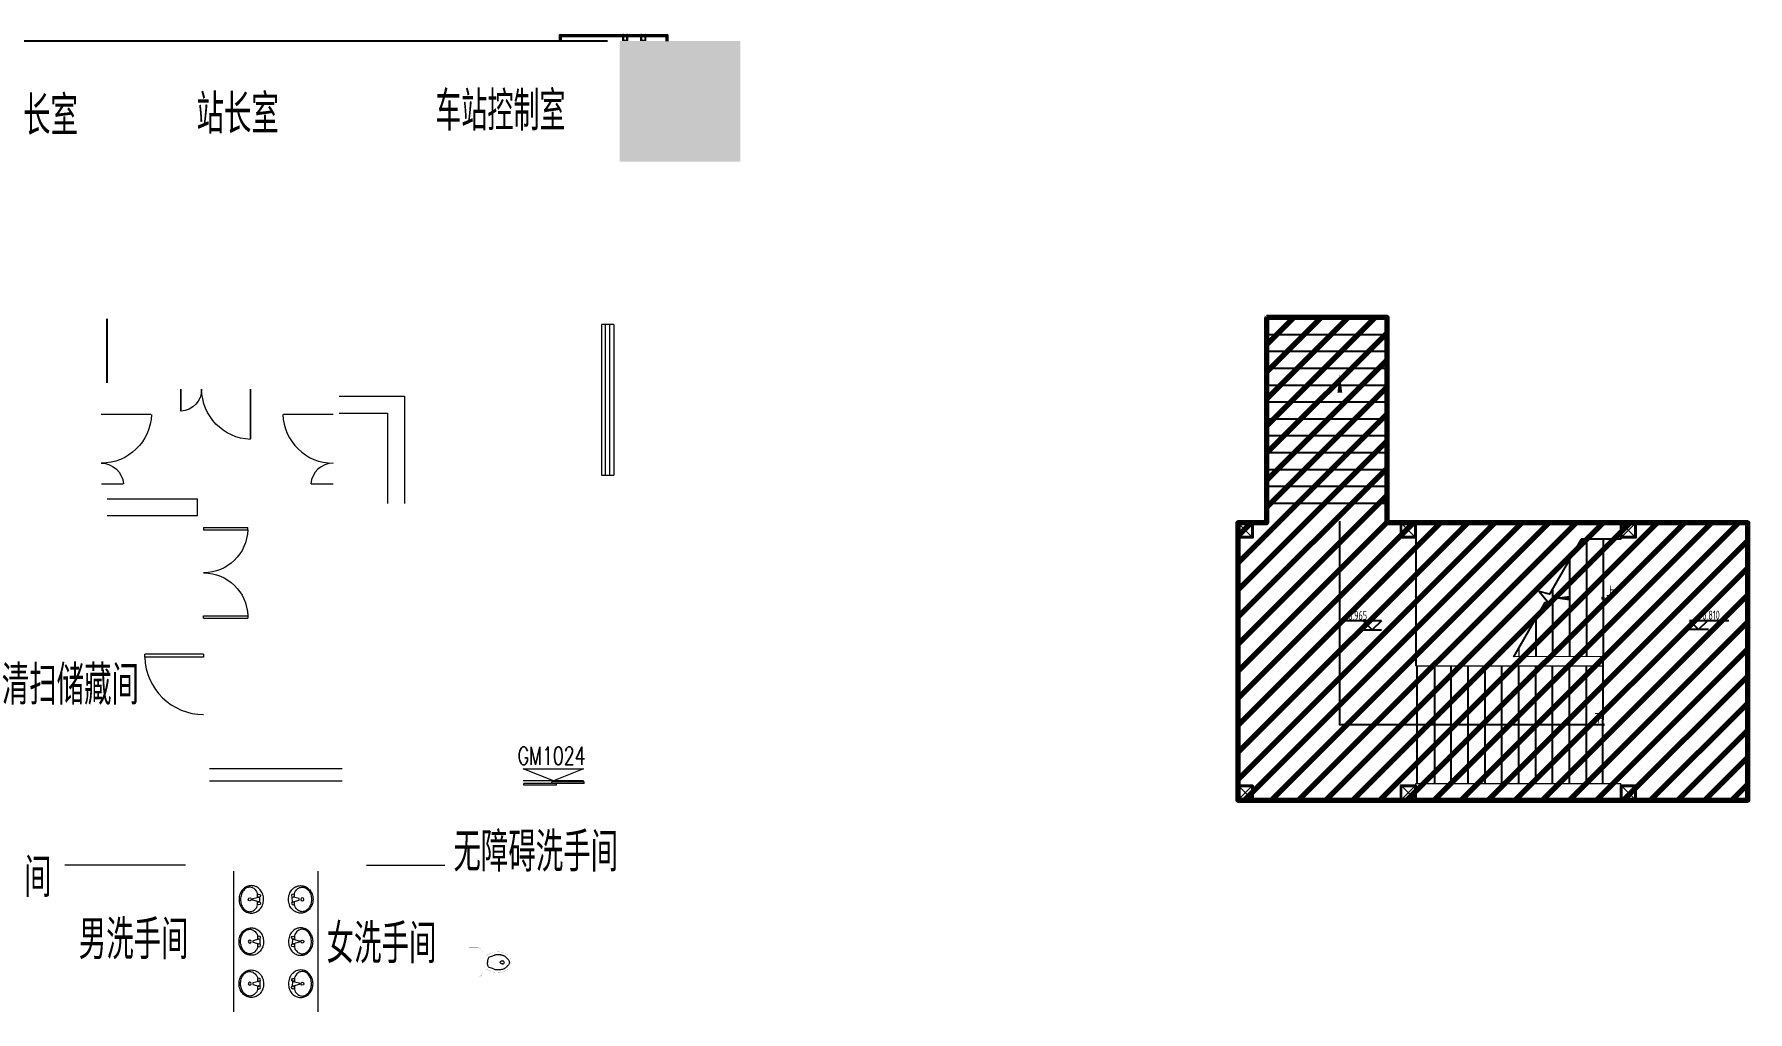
# Model space of a CAD drawing. Header units: millimetres. Extents: x 395197 to 699875, y 745 to 708816.
# Drawn here: x 479345 to 507758, y 499254 to 515467 of the extents above; entities that cross this region are included whole.
import ezdxf

# ---------------------------------------------------------------- set-up
doc = ezdxf.new("R2010")
doc.units = ezdxf.units.MM
doc.linetypes.add('DOTE', pattern=[2.42, 2, -0.2, 0.02, -0.2])
doc.layers.get('Defpoints').update_dxf_attribs({"lineweight": 9})
for name, color, linetype in [('0-修改新增', 2, 'Continuous'), ('0S-COLS-LINE', 90, 'Continuous'), ('0S-SBEAM-LINE', 2, 'Continuous'), ('0S-STRS-LINE', 2, 'Continuous'), ('0S-STRS-TEXT', 4, 'Continuous')]:
    doc.layers.add(name, color=color, linetype=linetype)
for name, color, linetype, lineweight in [('0-导向定位-悬挂', 30, 'Continuous', 9), ('A-EQPM', 55, 'Continuous', 9), ('A-HATCH', 8, 'Continuous', 9), ('A-STRS', 50, 'Continuous', 9), ('C-NAME', 13, 'Continuous', 9), ('KbhRt主线_右线xl', 3, 'DOTE', 70), ('建-柱-平面-混凝土柱', 6, 'Continuous', 9), ('建-楼梯', 50, 'Continuous', 9), ('建-窗扇', 252, 'Continuous', 9), ('建-符号-门编号', 13, 'Continuous', 9)]:
    doc.layers.add(name, color=color, linetype=linetype, lineweight=lineweight)
doc.styles.add('_TCH_WINDOW', font='SIMPLEX', dxfattribs={"bigfont": 'GBCBIG'})
doc.styles.add('ECADI', font='hzs.shx', dxfattribs={"width": 0.7, "bigfont": 'hztxt.shx'})
doc.styles.get("Standard").update_dxf_attribs({"font": 'arial.ttf'})
doc.styles.add('XD2008', font='xd-hzs.shx', dxfattribs={"width": 0.7, "bigfont": 'xd-hztxt.shx'})

# ---------------------------------------------------------------- blocks, each defined once
blk = doc.blocks.new('$DorLib2D$00000001')
for p, q in [((0.45, 0.975), (0.5, 0.975)), ((0.45, 0), (0.45, 0.975)), ((0.5, 0), (0.5, 0.975)), ((0.5, 0), (0.45, 0))]:
    blk.add_line(p, q)
at = {"lineweight": 13}
blk.add_arc((0.475, 0), 0.975, 91.4693, 180, dxfattribs=at)
blk = doc.blocks.new('$DorLib2D$00000002')
for p, q in [((-0.5, 0), (-0.5, 0.4875)), ((-0.475, 0.4875), (-0.5, 0.4875)), ((-0.475, 0), (-0.475, 0.4875)), ((0.475, 0), (0.475, 0.4875)), ((0.475, 0.4875), (0.5, 0.4875)), ((0.5, 0), (0.5, 0.4875)), ((-0.5, 0), (-0.475, 0)), ((0.5, 0), (0.475, 0))]:
    blk.add_line(p, q)
at = {"lineweight": 13}
for centre, start, end in [((-0.4875, 0), 0, 88.53072), ((0.4875, 0), 91.46928, 180)]:
    blk.add_arc(centre, 0.4875, start, end, dxfattribs=at)
blk = doc.blocks.new('$DORLIB2D$00000025')
at = {"const_width": 0.02}
for points in [[(0.481, -0.001), (0.481, 0.691)], [(-0.481, 0.001), (-0.481, 0.308)]]:
    blk.add_lwpolyline(points, dxfattribs=at)
for centre, radius, start, end in [((0.505, -0.002), 0.699, 91.9397, 179.7238), ((-0.501, 0.003), 0.307, 359.7899, 85.7508)]:
    blk.add_arc(centre, radius, start, end)
blk = doc.blocks.new('_FZH')
blk.add_solid([(-0.5, -0.5), (0.5, -0.5), (-0.5, 0.5), (0.5, 0.5)])
blk = doc.blocks.new('$WINLIB2D$00000001')
for p, q in [((-0.5, 0.5), (0.5, 0.5)), ((-0.5, 0.5), (-0.5, -0.5)), ((0.5, -0.5), (0.5, 0.5)), ((0.5, 0.167), (-0.5, 0.167)), ((0.5, -0.167), (-0.5, -0.167)), ((-0.5, -0.5), (0.5, -0.5))]:
    blk.add_line(p, q)
blk = doc.blocks.new('A$C936a8ce2')
at = {"layer": '0S-STRS-TEXT', "color": 1}
for p, q in [((150, 150), (-503, 150)), ((-165, 0), (152, 0)), ((0, 0), (-150, 150)), ((150, 150), (0, 0))]:
    blk.add_line(p, q, dxfattribs=at)
at = {"layer": '0S-STRS-TEXT', "color": 4, "style": 'XD2008', "width": 0.7}
blk.add_text('6.965', height=150, dxfattribs=at).set_placement((-399, 163))
blk = doc.blocks.new('A$Ca33e71df')
at = {"layer": '0S-STRS-TEXT', "color": 1}
for p, q in [((159, 0), (-159, 0)), ((-156, 150), (497, 150)), ((-156, 150), (-6, 0)), ((-6, 0), (144, 150))]:
    blk.add_line(p, q, dxfattribs=at)
at = {"layer": '0S-STRS-TEXT', "color": 4, "style": 'XD2008', "width": 0.7}
blk.add_text('8.810', height=150, dxfattribs=at).set_placement((54, 163))
blk = doc.blocks.new('GZ-300')
at = {"layer": '0S-COLS-LINE'}
for points in [[(125, -125), (125, 125), (-125, 125), (-125, -125)], [(109, -109), (109, 109), (-109, 109), (-109, -109)]]:
    blk.add_lwpolyline(points, close=True, dxfattribs=at)
at = {"layer": 'Defpoints', "color": 230}
for p, q in [((125, 125), (-125, -125)), ((-125, 125), (125, -125))]:
    blk.add_line(p, q, dxfattribs=at)
blk = doc.blocks.new('daddsasaddd')
at = {"layer": '0S-STRS-LINE'}
for p, q in [((-143966, -127306), (-141966, -127306)), ((-143966, -127586), (-141966, -127586)), ((-143966, -127866), (-141966, -127866)), ((-143966, -128146), (-141966, -128146)), ((-143966, -128426), (-141966, -128426)), ((-143966, -128706), (-141966, -128706)), ((-143966, -128986), (-141966, -128986)), ((-143966, -129266), (-141966, -129266)), ((-143966, -129546), (-141966, -129546)), ((-143966, -129826), (-141966, -129826)), ((-143966, -130106), (-141966, -130106)), ((-138091, -130681), (-138091, -130703)), ((-138091, -130703), (-138746, -130703)), ((-138661, -130703), (-138661, -132653)), ((-138381, -130703), (-138381, -132653)), ((-138941, -131051), (-138941, -132653)), ((-139221, -131536), (-139221, -132653)), ((-139501, -132021), (-139501, -132653)), ((-138386, -134756), (-138381, -132648)), ((-141466, -134756), (-141466, -132806)), ((-141181, -132806), (-141181, -134756)), ((-140901, -134756), (-140901, -132806)), ((-140621, -134756), (-140621, -132806)), ((-140341, -134756), (-140341, -132806)), ((-140061, -134756), (-140061, -132806)), ((-139781, -134756), (-139781, -132806)), ((-139501, -134756), (-139501, -132806)), ((-139221, -134756), (-139221, -132806)), ((-138941, -134756), (-138941, -132806)), ((-138661, -134756), (-138661, -132806))]:
    blk.add_line(p, q, dxfattribs=at)
at = {"layer": '0S-STRS-LINE', "color": 6}
blk.add_line((-141491, -130681), (-141491, -132806), dxfattribs=at)
for points in [[(-144441, -135031), (-144441, -130431), (-143966, -130431)], [(-141966, -130431), (-135986, -130431), (-135986, -135031), (-144441, -135031)]]:
    blk.add_lwpolyline(points, dxfattribs=at)
at = {"layer": '0S-STRS-LINE', "color": 1}
blk.add_lwpolyline([(-138746, -130703), (-139272, -131614), (-139444, -131568), (-139271, -131774), (-139351, -131752), (-139872, -132653)], dxfattribs=at)
at = {"layer": '0S-STRS-TEXT', "linetype": 'Continuous'}
for points in [[(-142750, -130406, 0, 0, 0), (-142750, -127972, 0, 80, 0), (-142750, -128272, 0, 0, 0)], [(-138386, -131681, 0, 0, 0), (-139231, -131681, 0, 80, 0), (-138931, -131681, 0, 0, 0)]]:
    blk.add_lwpolyline(points, format="xyseb", dxfattribs=at)
blk.add_lwpolyline([(-138386, -133781), (-142750, -133781), (-142750, -130406)], dxfattribs=at)
at = {"layer": '0S-STRS-TEXT', "linetype": 'Continuous', "const_width": 30}
for points in [[(-138401, -131681, -1), (-138371, -131681, -1)], [(-138401, -133781, -1), (-138371, -133781, -1)]]:
    blk.add_lwpolyline(points, format="xyb", close=True, dxfattribs=at)
at = {"layer": 'A-STRS'}
for p, q in [((-143966, -127026), (-141966, -127026)), ((-141966, -127026), (-141966, -128791)), ((-141966, -127026), (-141966, -130436)), ((-138386, -132648), (-139876, -132656)), ((-138381, -132648), (-139876, -132656)), ((-139781, -132506), (-139781, -132653)), ((-141491, -132806), (-138386, -132806)), ((-141191, -132806), (-138386, -132806)), ((-141491, -134756), (-138091, -134756)), ((-141491, -134781), (-141491, -134756)), ((-138091, -134781), (-138091, -134756))]:
    blk.add_line(p, q, dxfattribs=at)
blk.add_lwpolyline([(-143966, -130427), (-143966, -127026)], dxfattribs=at)
at = {"layer": '0S-COLS-LINE', "xscale": -1, "rotation": 180}
for p in [(-144316, -130556), (-141616, -130556), (-137966, -130556), (-144316, -134906), (-141616, -134906), (-137966, -134906)]:
    blk.add_blockref('GZ-300', p, dxfattribs=at)
at = {"layer": '0S-STRS-TEXT'}
for name, p, rotation in [('A$C936a8ce2', (-142211, -132205), 359.9999835379785), ('A$Ca33e71df', (-136794, -132200), 1.64620239093e-05)]:
    blk.add_blockref(name, p, dxfattribs=dict(at, rotation=rotation))
at = {"layer": '0S-STRS-TEXT', "linetype": 'Continuous', "style": 'XD2008', "width": 0.7}
for s, p in [('上', (-138330, -131653)), ('下', (-138524, -133756))]:
    blk.add_text(s, height=150, dxfattribs=at).set_placement(p)
blk = doc.blocks.new('A$C6385187F')
at = {"linetype": 'ByBlock'}
for p, q in [((136, 102), (196, 102)), ((190, 76), (216, 178)), ((190, 64), (266, 63)), ((216, 178), (241, 178)), ((241, 178), (266, 76)), ((260, 101), (320, 101))]:
    blk.add_line(p, q, dxfattribs=at)
for centre in [(164, 77), (229, 229), (291, 76)]:
    blk.add_circle(centre, 25.4, dxfattribs=at)
for centre, radius, start, end in [((204, 193), 207, 131.2456, 154.627), ((141, 229), 116, 150.7008, 179.612), ((183, 206), 164, 126.4819, 150.7008), ((219, 176), 229, 109.8252, 131.2456), ((210, 169), 210, 106.87, 126.4819), ((228, 150), 257, 89.612, 109.8252), ((228, 111), 270, 89.612, 106.87), ((228, 150), 257, 69.3989, 89.612), ((228, 111), 270, 72.3541, 89.612), ((246, 169), 210, 52.7421, 72.3541), ((238, 176), 229, 47.9785, 69.3988), ((274, 205), 164, 28.5232, 52.7421), ((253, 192), 207, 24.5971, 47.9785), ((181, 204), 181, 154.627, 179.612), ((181, 204), 181, 179.612, 204.5971), ((204, 214), 207, 204.5971, 227.9785), ((141, 229), 116, 179.612, 208.5232), ((184, 252), 164, 208.5232, 237.3522), ((219, 231), 229, 227.9785, 249.3988), ((136, 178), 76.2, 237.3522, 269.612), ((229, 257), 257, 249.3989, 269.612), ((229, 257), 257, 269.612, 289.8252), ((238, 230), 229, 289.8252, 311.2456), ((321, 177), 76.2, 269.612, 303.5165), ((247, 288), 210, 303.5165, 306.4819), ((274, 252), 164, 306.4819, 330.7008), ((253, 214), 207, 311.2456, 334.627), ((316, 228), 116, 330.7008, 359.612), ((316, 228), 116, 359.612, 28.5232), ((276, 203), 181, 334.627, 359.612), ((276, 203), 181, 359.612, 24.5971)]:
    blk.add_arc(centre, radius, start, end, dxfattribs=at)
blk = doc.blocks.new('M_E13')
for p, q in [((-572, 18), (-536, 18)), ((-572, 18), (-572, 18)), ((-536, -22), (-572, -21))]:
    blk.add_line(p, q)
at = {"const_width": 1.5}
for points in [[(-715, 0, -0.037932), (-709, 28, -0.057502), (-702, 46, -0.011128), (-686, 72, -0.047419), (-682, 78, -0.013557), (-669, 92, -0.010422), (-651, 109, -0.006492), (-632, 126, -0.010986), (-621, 135, -0.031118), (-607, 144, -0.031821), (-592, 152, -0.025304), (-572, 159, -0.028493), (-555, 164), (-520, 171), (-500, 175, -0.104917), (-492, 175, 0.047512), (-474, 173, 0.018859), (-460, 173, -0.025251), (-449, 173, -0.024361), (-434, 171, -0.018727), (-416, 168, -0.011084), (-401, 164, -0.017664), (-391, 161, -0.012553), (-375, 154, -0.012341), (-358, 147), (-320, 128, -0.005054), (-308, 122, -0.002567), (-285, 110)], [(-715, 0, 0.037932), (-709, -28, 0.057502), (-702, -46, 0.011128), (-686, -72, 0.047419), (-682, -78, 0.013557), (-669, -92, 0.010422), (-651, -109, 0.006492), (-632, -126, 0.010986), (-621, -135, 0.031118), (-607, -144, 0.031821), (-592, -152, 0.025304), (-572, -159, 0.028493), (-555, -164), (-520, -171), (-500, -175, 0.104917), (-492, -175, -0.047512), (-474, -173, -0.018859), (-460, -173, 0.025251), (-449, -173, 0.024361), (-434, -171, 0.018727), (-416, -168, 0.011084), (-401, -164, 0.017664), (-391, -161, 0.012553), (-375, -154, 0.012341), (-358, -147), (-320, -128, 0.005054), (-308, -122, 0.002567), (-285, -110)], [(-155, 240, 0.414214), (-220, 175, 0.414214)], [(-220, -175, 0.414214), (-155, -240, 0.414214)]]:
    blk.add_lwpolyline(points, format="xyb", dxfattribs=at)
for points in [[(-672, -1, -0.054114), (-666, 25, -0.08891), (-658, 39, -0.006714), (-643, 55, -0.014531), (-636, 63, -0.010713), (-618, 80, -0.017575), (-606, 90, -0.037222), (-591, 100, -0.034599), (-573, 109, -0.02298), (-556, 115, -0.023613), (-539, 119, -0.014842), (-522, 122, -0.012533), (-502, 125, -0.021838), (-477, 126, -0.029407), (-459, 125, -0.029465), (-436, 121, -0.031881), (-416, 114), (-371, 97), (-337, 83, -0.135973), (-324, 73, -0.099517), (-314, 52, -0.016651), (-311, 40, -0.010977), (-308, 20, -0.015331), (-308, 12, -0.010106), (-307, -1)], [(-672, -1, 0.054114), (-666, -26, 0.08891), (-658, -40, 0.006714), (-643, -57, 0.014531), (-636, -64, 0.010713), (-618, -82, 0.017575), (-606, -92, 0.037222), (-591, -102, 0.034599), (-573, -111, 0.02298), (-556, -117, 0.023613), (-539, -121, 0.014842), (-522, -124, 0.012533), (-502, -126, 0.021838), (-477, -127, 0.029407), (-459, -126, 0.029465), (-436, -122, 0.031881), (-416, -116), (-371, -99), (-337, -85, 0.135973), (-324, -75, 0.099517), (-314, -54, 0.016651), (-311, -41, 0.010977), (-308, -21, 0.015331), (-308, -13, 0.010106), (-307, -1)]]:
    blk.add_lwpolyline(points, format="xyb")
for points in [[(-220, 110), (-285, 110)], [(-220, 175), (-220, -175)], [(0, 240), (-155, 240)], [(0, -240), (0, 240)], [(-285, -110), (-220, -110)], [(-155, -240), (0, -240)]]:
    blk.add_lwpolyline(points, dxfattribs=at)
for centre, radius, start, end in [((-549, -3), 33.2, 100.0495, 259.9505), ((-536, -2), 20, 270, 90)]:
    blk.add_arc(centre, radius, start, end)
at = {"width": 0.8, "flags": 9}
for tag in ['XSIZE', 'YSIZE']:
    blk.add_attdef(tag, (0, 0), '', height=0.5, dxfattribs=at)

msp = doc.modelspace()

# ---------------------------------------------------------------- hatches: boundary and pattern name
at = {"layer": 'KbhRt主线_右线xl', "linetype": 'ByBlock'}
h = msp.add_hatch(dxfattribs=at)
h.set_pattern_fill('ANSI31', color=8, scale=200, angle=15.6114, style=0)
h.set_pattern_definition([(45, (499915.53, 500572.37), (-224.5064, 224.5064), [])])
h.paths.add_polyline_path([(499778, 510769), (499778, 507364), (499303, 507364), (499303, 502764), (507758, 502764), (507758, 507364), (501778, 507364), (501778, 510769)])

# ---------------------------------------------------------------- linework, layer by layer
at = {"elevation": 0}
msp.add_lwpolyline([(488853, 515354), (460053, 515354)], dxfattribs=at)
at = {"ltscale": 50, "elevation": 0}
msp.add_lwpolyline([(480553, 509684), (480553, 510746)], dxfattribs=at)
at = {"layer": '0-修改新增', "color": 3, "linetype": 'ByBlock', "elevation": 0}
for points in [[(489853, 515354), (489853, 515454), (488053, 515454), (488053, 515354)], [(489828, 515354), (489828, 515429), (488078, 515429), (488078, 515354)]]:
    msp.add_lwpolyline(points, dxfattribs=at)
at = {"layer": '0-导向定位-悬挂', "color": 3, "linetype": 'ByBlock', "elevation": 0}
for points in [[(489103, 515355), (489103, 515467), (489113, 515467), (489113, 515367), (489173, 515366), (489173, 515466), (489183, 515466), (489183, 515355)], [(489403, 515355), (489403, 515466), (489413, 515466), (489413, 515366), (489473, 515366), (489473, 515466), (489483, 515466), (489483, 515355)]]:
    msp.add_lwpolyline(points, dxfattribs=at)
at = {"layer": 'A-EQPM', "color": 252}
for p, q in [((482653, 499254, 0), (482653, 501584, 0)), ((484053, 499254, 0), (484053, 501584, 0))]:
    msp.add_line(p, q, dxfattribs=at)
at = {"layer": 'A-HATCH'}
for p, q in [((487453, 503284, 0), (488453, 503284, 0)), ((487953, 503084, 0), (487453, 503284, 0)), ((488453, 503284, 0), (487953, 503084, 0)), ((481853, 501684, 0), (479853, 501684, 0)), ((484853, 501684, 0), (486153, 501684, 0))]:
    msp.add_line(p, q, dxfattribs=at)
at = {"layer": 'KbhRt主线_右线xl', "color": 8, "linetype": 'ByBlock', "elevation": 0}
msp.add_lwpolyline([(499778, 510769), (499778, 507364), (499303, 507364), (499303, 502764), (507758, 502764), (507758, 507364), (501778, 507364), (501778, 510769)], close=True, dxfattribs=at)
at = {"layer": '建-楼梯', "elevation": 0}
for points in [[(484403, 509464), (485483, 509464), (485483, 507684)], [(484403, 509184), (485203, 509184), (485203, 507684)], [(480553, 507764), (482053, 507764)], [(482053, 507484), (482053, 507764)], [(480553, 507484), (482053, 507484)], [(484453, 503284), (482253, 503284)], [(482253, 503084), (484453, 503084)]]:
    msp.add_lwpolyline(points, dxfattribs=at)
at = {"layer": '建-窗扇'}
for p, q in [((488453, 503084, 0), (487453, 503084, 0)), ((488002, 503042, 0), (487462, 503042, 0)), ((487462, 503014, 0), (487462, 503042, 0)), ((488002, 503014, 0), (487462, 503014, 0)), ((487926, 503042, 0), (487926, 503070, 0)), ((488466, 503070, 0), (487926, 503070, 0)), ((488466, 503042, 0), (487926, 503042, 0)), ((488002, 503014, 0), (488002, 503042, 0)), ((488466, 503042, 0), (488466, 503070, 0))]:
    msp.add_line(p, q, dxfattribs=at)

# ---------------------------------------------------------------- block references
at = {"layer": '0S-SBEAM-LINE'}
msp.add_blockref('daddsasaddd', (643744, 637795, 0), dxfattribs=at)
at = {"layer": 'A-EQPM', "color": 252, "extrusion": (-4.98435e-09, 1.85686e-10, 1)}
for p, rotation in [((483147, 500889, 0), 89.99999999988148), ((483560, 500647, 0), 269.9999999998814), ((483560, 499947, 0), 269.9999999998814)]:
    msp.add_blockref('A$C6385187F', p, dxfattribs=dict(at, rotation=rotation))
at = {"layer": 'A-EQPM', "color": 252, "extrusion": (-4.98435e-09, 1.85686e-10, 1), "xscale": -1}
for p, rotation in [((483560, 500889, 0), 269.9999999998814), ((483147, 500647, 0), 89.99999999988145), ((483147, 499947, 0), 89.99999999988145)]:
    msp.add_blockref('A$C6385187F', p, dxfattribs=dict(at, rotation=rotation))
at = {"layer": 'A-EQPM', "color": 252, "extrusion": (4.98435e-09, -1.85686e-10, -1), "zscale": -0.9999999999999993}
msp.add_blockref('M_E13', (-486553, 500074, 0), dxfattribs=at)
at = {"layer": '建-柱-平面-混凝土柱', "xscale": 1999.999999999935, "yscale": 1999.999999999935, "zscale": 1999.999999999935, "rotation": 359.9999999999996}
msp.add_blockref('_FZH', (490053, 514354, 0), dxfattribs=at)
at = {"layer": '建-窗扇', "zscale": 199.9999999999999}
for name, p, xscale, yscale, rotation in [('$WINLIB2D$00000001', (488853, 509404, 0), 2500.000000000067, 200.0000000002126, 270.0000000000528), ('$DORLIB2D$00000025', (482353, 509584, 0), -1199.999999999961, 1199.99999999996, 179.9999999999995), ('$DORLIB2D$00000025', (480453, 508584, 0), -1199.99999999996, 1199.99999999996, 270.0000000000545), ('$DORLIB2D$00000025', (484303, 508584, 0), 1199.99999999996, 1199.99999999996, 90.0000000000545), ('$DorLib2D$00000002', (482153, 506534, 0), -1499.99999999988, 1499.99999999988, 270.0000000000487), ('$DorLib2D$00000001', (482153, 504684, 0), 1000.000000000186, 1000.000000000186, 90.00000000005902)]:
    msp.add_blockref(name, p, dxfattribs=dict(at, xscale=xscale, yscale=yscale, rotation=rotation))

# ---------------------------------------------------------------- texts
at = {"layer": 'C-NAME', "color": 252, "width": 0.7}
for s, style, p in [('车站控制室', 'XD2008', (485994, 513869, 0)), ('区域站长室', 'ECADI', (477795, 513792, 0)), ('站长室', 'ECADI', (482035, 513818, 0)), ('清扫储藏间', 'ECADI', (478806, 504347, 0)), ('无障碍洗手间', 'ECADI', (486296, 501579, 0)), ('茶水间', 'ECADI', (478265, 501155, 0)), ('男洗手间', 'ECADI', (480083, 500125, 0)), ('女洗手间', 'ECADI', (484192, 500057, 0))]:
    msp.add_text(s, height=650, dxfattribs=dict(at, style=style)).set_placement(p)
at = {"layer": '建-符号-门编号', "style": '_TCH_WINDOW', "width": 0.705882}
msp.add_text('GM1024', height=297.5, dxfattribs=at).set_placement((487361, 503350, 0))

doc.saveas('drawing.dxf')
